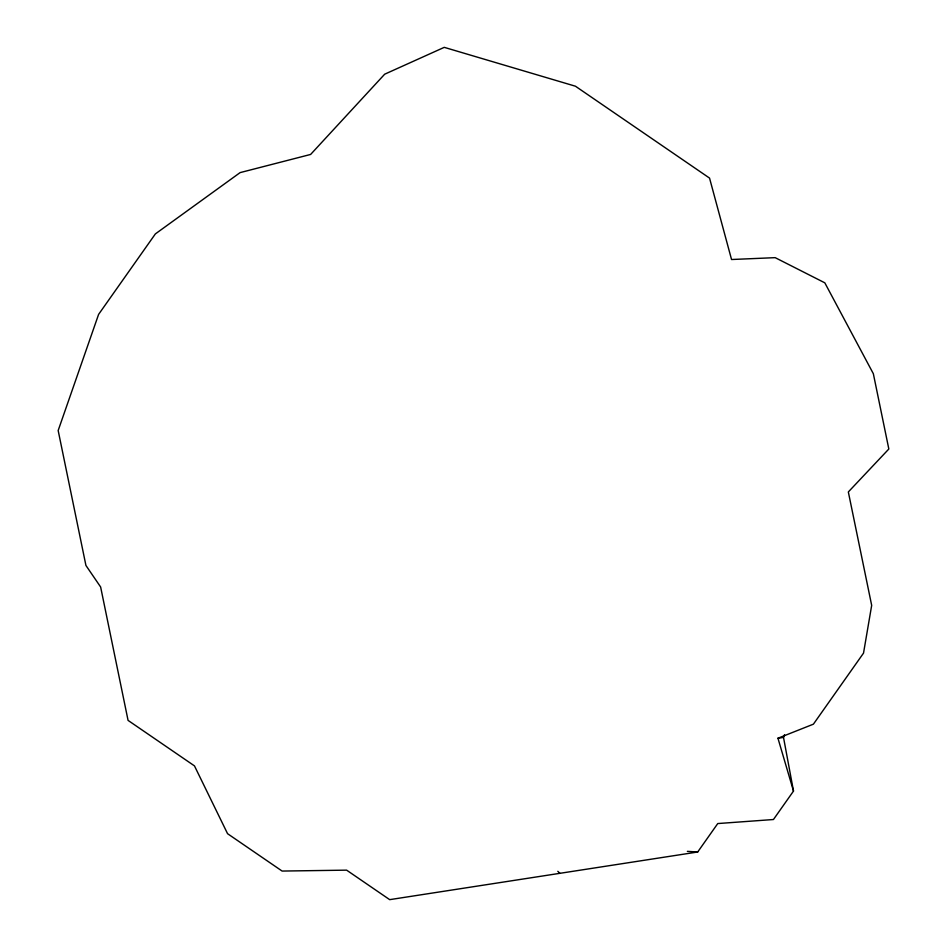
<?xml version="1.0" encoding="UTF-8"?>
<svg xmlns="http://www.w3.org/2000/svg" width="947" height="947" viewBox="0 0 947 947"><rect width="100%" height="100%" fill="white"/><g stroke="black" fill="none" stroke-linecap="round" stroke-linejoin="round"><path stroke-width="1.42" d="M793.503 791.076L777.949 738.234L813.402 724.171L863.522 653.122L871.678 605.382L848.334 491.955L888.831 449.008L873.347 373.722L824.813 282.822L775.167 257.655L731.546 259.514L709.54 178.095L575.445 86.213L444.25 47.35L384.683 74.197L310.628 154.444L240.1 172.614L155.367 233.909L98.606 314.38L58.169 430.518L85.928 565.454L100.631 586.998L128.07 720.395L194.466 765.886L227.564 833.691L282.111 871.062L346.626 870.151L389.69 899.65L697.69 852.004L717.755 823.559L773.439 819.522L793.503 791.076L783.512 737.417L784.53 734.718M777.949 738.234L783.512 737.417M687.368 851.353L697.69 852.004M557.819 871.311L559.902 873.323"/></g></svg>
